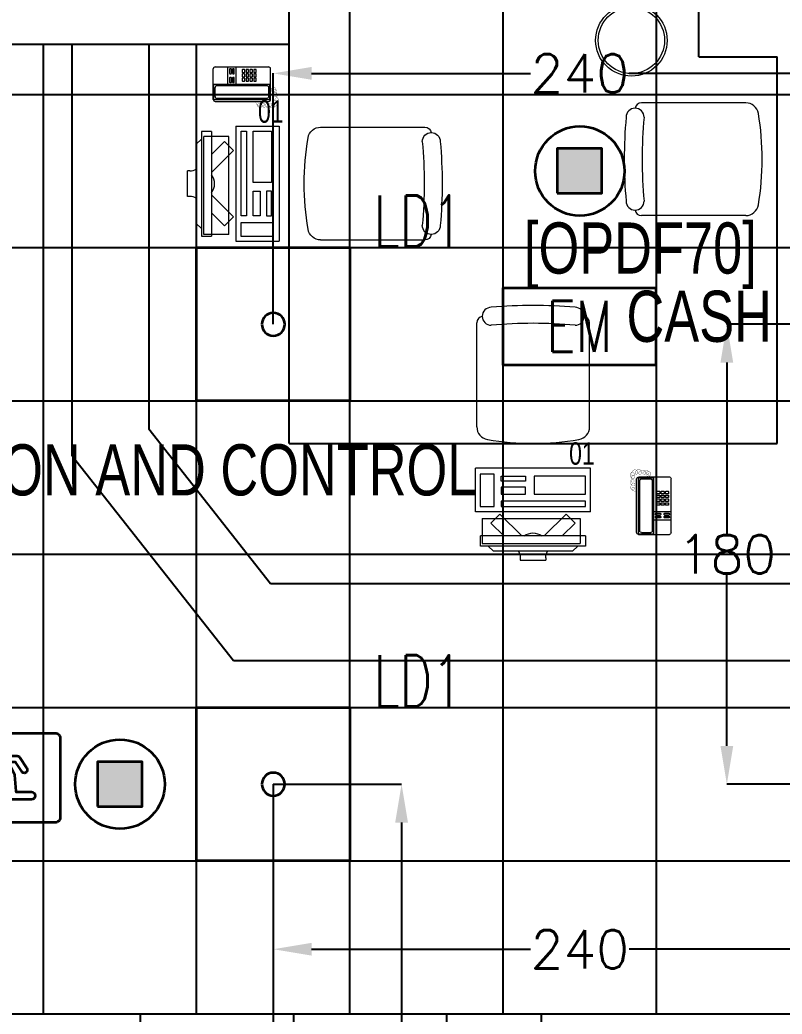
# Model space of a CAD drawing. Extents: x -12260 to 57327, y -29287 to 19916.
# Drawn here: x 3344 to 6328, y -2710 to 1182 of the extents above; entities that cross this region are included whole.
import ezdxf
from ezdxf.enums import TextEntityAlignment as Align

# ---------------------------------------------------------------- set-up
doc = ezdxf.new("R2010")
doc.units = 0
doc.header["$LTSCALE"] = 0.25
doc.linetypes.add('DASHDOT', pattern=[25.4, 12.7, -6.35, 0, -6.35])
for name, color, linetype, lineweight in [('01-First Floor$0$72_EGR_BASE_TEXT', 252, 'Continuous', 5), ('01-First Floor$0$72_EGR_EQP_TAG', 142, 'Continuous', 5), ('01-First Floor$0$LOADING', 253, 'Continuous', 5), ('01-First Floor$0$Walls', 251, 'Continuous', 5), ('E-DIM', 6, 'Continuous', 18), ('E-LITE-CIRC-NUMB', 6, 'Continuous', 25), ('E-LITE-CLNG', 150, 'Continuous', 35), ('E-LITE-CLNG @ 100', 150, 'Continuous', 35), ('E-LITE-CLNG-CNDT', 6, 'DASHDOT', 35), ('E-LITE-CTRL', 6, 'Continuous', 25), ('E-LITE-EXIT-CLNG @ 100', 3, 'Continuous', 35), ('E-LITE-EXIT-CTRL', 6, 'Continuous', 25), ('E-LITE-EXIT-IDEN', 6, 'Continuous', 25), ('E-LITE-IDEN', 6, 'Continuous', 25), ('T-INTC-CLNG @ 100', 33, 'Continuous', 35), ('T-INTC-DEVC-NUMB', 2, 'Continuous', 25)]:
    doc.layers.add(name, color=color, linetype=linetype, lineweight=lineweight)
doc.layers.add('01-First Floor$0$FALSE CEILING', color=251, linetype='Continuous')
doc.styles.add('01-First Floor$0$X3G_ENTITY_257CFD', font='swisscl.ttf', dxfattribs={"height": 200})
doc.styles.add('01-First Floor$0$X3G_ENTITY_9EC9', font='swisscl.ttf', dxfattribs={"height": 0.2})
doc.styles.add('01-First Floor$0$X3G_ENTITY_9F38', font='swisscl.ttf', dxfattribs={"height": 0.2})
doc.styles.add('DC_SIMPLEX', font='SIMPLEX.shx', dxfattribs={"width": 0.7})
doc.styles.get("Standard").update_dxf_attribs({"font": 'romans.shx'})
doc.dimstyles.get("Standard").update_dxf_attribs({"dimtxt": 150, "dimasz": 150, "dimexe": 0.18, "dimexo": 0.0625, "dimgap": 0.09, "dimtad": 0, "dimtih": 1, "dimtoh": 1, "dimdec": 0, "dimlfac": 0.1, "dimzin": 0, "dimdsep": 46, "dimtxsty": 'Standard', "dimcen": 0.09, "dimclrd": 6, "dimadec": 0, "dimazin": 0, "dimtfac": 1, "dimtdec": 0, "dimtofl": 0, "dimtmove": 0, "dimatfit": 3, "dimfxl": 1, "dimtolj": 1, "dimtzin": 0, "dimarcsym": 0})

# ---------------------------------------------------------------- blocks, each defined once
blk = doc.blocks.new('01-First Floor$0$GF21021-P')
for p, q in [((-0.2207, 0.4756), (-0.2207, 0.0675)), ((0.2205, 0.4756), (0.2205, 0.0675))]:
    blk.add_line(p, q)
for centre, radius, start, end in [((-0.1707, 0.4756), 0.05, 99.6329, 180), ((-0.0001, -0.5295), 1.0695, 80.3671, 99.6329), ((0.1705, 0.4756), 0.05, 0, 80.3671), ((-0.1957, 0.0675), 0.025, 180, 261.4721), ((-0.1643, 0.0425), 0.0351, 90, 270), ((0, 1.8467), 1.7767, 264.6946, 275.3053), ((0.1641, 0.0425), 0.0351, 270, 90), ((0.1955, 0.0675), 0.025, 278.5279, 0), ((0, 1.8314), 1.8314, 264.8532, 275.147)]:
    blk.add_arc(centre, radius, start, end)
blk = doc.blocks.new('01-First Floor$0$WM00001-P')
at = {"layer": '01-First Floor$0$LOADING'}
for radius in [0.14, 0.13]:
    blk.add_circle((0, 0), radius, dxfattribs=at)
blk = doc.blocks.new('01-First Floor$0$DM20079-P')
at = {"color": 0}
for p, q in [((-0.0686, 0.217), (-0.0686, 0.008)), ((-0.0616, 0.225), (0.0594, 0.225)), ((-0.0616, 0.225), (-0.0616, 0)), ((-0.0616, 0.222), (-0.0016, 0.222)), ((-0.0616, 0.212), (-0.0565, 0.212)), ((-0.0566, 0.2105), (-0.0566, 0.0145)), ((-0.0496, 0.2175), (-0.0136, 0.2175)), ((-0.0068, 0.212), (-0.0016, 0.212)), ((-0.0066, 0.2105), (-0.0066, 0.0145)), ((-0.0016, 0.225), (-0.0016, 0)), ((0.0664, 0.217), (0.0664, 0.008)), ((-0.0016, 0.1675), (0.0664, 0.1675)), ((-0.0016, 0.135), (0.0664, 0.135)), ((-0.0616, 0.013), (-0.0565, 0.013)), ((-0.0616, 0.003), (-0.0016, 0.003)), ((-0.0594, 0), (0.0594, 0)), ((-0.0496, 0.0075), (-0.0136, 0.0075)), ((-0.0068, 0.013), (-0.0016, 0.013))]:
    blk.add_line(p, q, dxfattribs=at)
for points in [[(0.0074, 0.1605, 0.414214), (0.0054, 0.1585), (0.0054, 0.1555, 0.414214), (0.0074, 0.1535), (0.0234, 0.1535, 0.414214), (0.0254, 0.1555), (0.0254, 0.1585, 0.414214), (0.0234, 0.1605)], [(0.0574, 0.1535, 0.414214), (0.0594, 0.1555), (0.0594, 0.1585, 0.414214), (0.0574, 0.1605), (0.0414, 0.1605, 0.414214), (0.0394, 0.1585), (0.0394, 0.1555, 0.414214), (0.0414, 0.1535)], [(0.0234, 0.142, 0.414214), (0.0254, 0.144), (0.0254, 0.147, 0.414214), (0.0234, 0.149), (0.0074, 0.149, 0.414214), (0.0054, 0.147), (0.0054, 0.144, 0.414214), (0.0074, 0.142)], [(0.0574, 0.142, 0.414214), (0.0594, 0.144), (0.0594, 0.147, 0.414214), (0.0574, 0.149), (0.0414, 0.149, 0.414214), (0.0394, 0.147), (0.0394, 0.144, 0.414214), (0.0414, 0.142)], [(0.0104, 0.103, 0.414214), (0.0124, 0.101), (0.0204, 0.101, 0.414214), (0.0224, 0.103), (0.0224, 0.109, 0.414214), (0.0204, 0.111), (0.0124, 0.111, 0.414214), (0.0104, 0.109)], [(0.0104, 0.088, 0.414214), (0.0124, 0.086), (0.0204, 0.086, 0.414214), (0.0224, 0.088), (0.0224, 0.094, 0.414214), (0.0204, 0.096), (0.0124, 0.096, 0.414214), (0.0104, 0.094)], [(0.0104, 0.073, 0.414214), (0.0124, 0.071), (0.0204, 0.071, 0.414214), (0.0224, 0.073), (0.0224, 0.079, 0.414214), (0.0204, 0.081), (0.0124, 0.081, 0.414214), (0.0104, 0.079)], [(0.0274, 0.103, 0.414214), (0.0294, 0.101), (0.0374, 0.101, 0.414214), (0.0394, 0.103), (0.0394, 0.109, 0.414214), (0.0374, 0.111), (0.0294, 0.111, 0.414214), (0.0274, 0.109)], [(0.0274, 0.088, 0.414214), (0.0294, 0.086), (0.0374, 0.086, 0.414214), (0.0394, 0.088), (0.0394, 0.094, 0.414214), (0.0374, 0.096), (0.0294, 0.096, 0.414214), (0.0274, 0.094)], [(0.0274, 0.073, 0.414214), (0.0294, 0.071), (0.0374, 0.071, 0.414214), (0.0394, 0.073), (0.0394, 0.079, 0.414214), (0.0374, 0.081), (0.0294, 0.081, 0.414214), (0.0274, 0.079)], [(0.0444, 0.103, 0.414214), (0.0464, 0.101), (0.0544, 0.101, 0.414214), (0.0564, 0.103), (0.0564, 0.109, 0.414214), (0.0544, 0.111), (0.0464, 0.111, 0.414214), (0.0444, 0.109)], [(0.0444, 0.088, 0.414214), (0.0464, 0.086), (0.0544, 0.086, 0.414214), (0.0564, 0.088), (0.0564, 0.094, 0.414214), (0.0544, 0.096), (0.0464, 0.096, 0.414214), (0.0444, 0.094)], [(0.0444, 0.073, 0.414214), (0.0464, 0.071), (0.0544, 0.071, 0.414214), (0.0564, 0.073), (0.0564, 0.079, 0.414214), (0.0544, 0.081), (0.0464, 0.081, 0.414214), (0.0444, 0.079)], [(0.0104, 0.058, 0.414214), (0.0124, 0.056), (0.0204, 0.056, 0.414214), (0.0224, 0.058), (0.0224, 0.064, 0.414214), (0.0204, 0.066), (0.0124, 0.066, 0.414214), (0.0104, 0.064)], [(0.0274, 0.058, 0.414214), (0.0294, 0.056), (0.0374, 0.056, 0.414214), (0.0394, 0.058), (0.0394, 0.064, 0.414214), (0.0374, 0.066), (0.0294, 0.066, 0.414214), (0.0274, 0.064)], [(0.0444, 0.058, 0.414214), (0.0464, 0.056), (0.0544, 0.056, 0.414214), (0.0564, 0.058), (0.0564, 0.064, 0.414214), (0.0544, 0.066), (0.0464, 0.066, 0.414214), (0.0444, 0.064)]]:
    blk.add_lwpolyline(points, format="xyb", close=True, dxfattribs=at)
at = {"color": 0, "const_width": 0.001}
blk.add_lwpolyline([(-0.0686, 0.059, 0.184574), (-0.0861, 0.0478, 1.44364), (-0.0769, 0.0452, 0.837915), (-0.0907, 0.0465, 0.30536), (-0.0835, 0.0248, 1.584726), (-0.0815, 0.034, 0.253153), (-0.094, 0.0228, 0.874198), (-0.0776, 0.0142, 0.915253), (-0.0897, 0.0168, 0.223821), (-0.0874, -0.0011, 1.703343), (-0.0796, 0.005, 0.588962), (-0.0934, -0.0114, 0.717795), (-0.0769, -0.0108, 0.983104), (-0.0875, -0.0075, 0.326362), (-0.0815, -0.0259, 0.758716), (-0.0657, -0.0134, 0.906186), (-0.0743, -0.016, 0.189488), (-0.067, -0.0272, 0.7948), (-0.0506, -0.0127, 1.223996), (-0.0585, -0.0193, 0.072149), (-0.0473, -0.0259, 0.645886), (-0.0341, -0.0134, 1.366917), (-0.042, -0.0193, 0.078415), (-0.0315, -0.0246, 0.723006), (-0.0229, -0.0127, 1.105484), (-0.0289, -0.018, 0.327892), (-0.017, -0.0193, 0.446638), (-0.0144, -0.0068, 0.327263), (-0.0269, -0.0029, 1.240441), (-0.0229, -0.0094, 0.611307), (-0.0278, 0.0075)], format="xyb", dxfattribs=at)
at = {"color": 0}
for centre, radius, start, end in [((-0.0605, 0.217), 0.00813, 97.9633, 179.6649), ((-0.0496, 0.2105), 0.007, 90, 180), ((-0.0136, 0.2105), 0.007, 0, 90), ((0.0582, 0.217), 0.00813, 0.3351, 82.0367), ((-0.0605, 0.008), 0.00813, 180.3351, 277.9633), ((-0.0496, 0.0145), 0.007, 180, 270), ((-0.0136, 0.0145), 0.007, 270, 0), ((0.0582, 0.008), 0.00813, 277.9633, 359.6649)]:
    blk.add_arc(centre, radius, start, end, dxfattribs=at)
blk = doc.blocks.new('01-First Floor$0$ITCWLS1-P')
at = {"layer": '01-First Floor$0$LOADING'}
for p, q in [((-0.2651, 0.43, 0), (-0.3051, 0.43, 0)), ((-0.3051, 0.43, 0), (-0.3051, 0.02, 0)), ((-0.2651, 0.43, 0), (-0.2651, 0.02, 0)), ((-0.17, 0.45), (-0.17, 0)), ((-0.17, 0.45), (0, 0.45)), ((-0.1496, 0.4305), (-0.1291, 0.4305)), ((-0.1291, 0.4305), (-0.1291, 0.4089)), ((0, 0.45), (0, 0)), ((-0.3251, 0.38, 0), (-0.3051, 0.4, 0)), ((-0.197, 0.4094), (-0.295, 0.4094)), ((-0.295, 0.0264), (-0.295, 0.4094)), ((-0.197, 0.0264), (-0.197, 0.4094)), ((-0.3251, 0.38, 0), (-0.3251, 0.07, 0)), ((-0.3503, 0.275), (-0.3596, 0.275)), ((-0.3596, 0.175), (-0.3596, 0.275)), ((-0.3503, 0.175), (-0.3596, 0.175)), ((-0.3251, 0.07, 0), (-0.3051, 0.05, 0)), ((-0.3051, 0.02, 0), (-0.2651, 0.02, 0)), ((-0.197, 0.0264), (-0.295, 0.0264)), ((-0.17, 0), (0, 0))]:
    blk.add_line(p, q, dxfattribs=at)
at = {"layer": '01-First Floor$0$LOADING', "extrusion": (2.48281e-10, 3.18408e-10, -1)}
for p, q in [((-0.2651, 0.3395), (-0.2144, 0.3902)), ((-0.1791, 0.3548), (-0.2144, 0.3902)), ((-0.2651, 0.2688), (-0.1791, 0.3548))]:
    blk.add_line(p, q, dxfattribs=at)
at = {"layer": '01-First Floor$0$LOADING', "extrusion": (2.48281e-10, -3.18408e-10, -1)}
for p, q in [((-0.2651, 0.1812), (-0.1791, 0.0952)), ((-0.2651, 0.1105), (-0.2144, 0.0598)), ((-0.1791, 0.0952), (-0.2144, 0.0598))]:
    blk.add_line(p, q, dxfattribs=at)
at = {"layer": '01-First Floor$0$LOADING'}
for points in [[(-0.1291, 0.4089), (-0.1291, 0.1), (-0.1496, 0.1), (-0.1496, 0.4305)], [(-0.1496, 0.1), (-0.1496, 0.1), (-0.1496, 0.1), (-0.1496, 0.1), (-0.1496, 0.1), (-0.1496, 0.1), (-0.1496, 0.1), (-0.1496, 0.1), (-0.1496, 0.1)], [(-0.1496, 0.1), (-0.1496, 0.1), (-0.1496, 0.1), (-0.1496, 0.1), (-0.1496, 0.1), (-0.1496, 0.1), (-0.1496, 0.1), (-0.1496, 0.1), (-0.1496, 0.1), (-0.1496, 0.1), (-0.1496, 0.1), (-0.1496, 0.1), (-0.1496, 0.1), (-0.1496, 0.1), (-0.1496, 0.1), (-0.1496, 0.1), (-0.1496, 0.1), (-0.1496, 0.1)], [(-0.1496, 0.1), (-0.1496, 0.1), (-0.1496, 0.1), (-0.1496, 0.1), (-0.1496, 0.1), (-0.1496, 0.1), (-0.1496, 0.1), (-0.1496, 0.1), (-0.1496, 0.1), (-0.1496, 0.1)], [(-0.1496, 0.1), (-0.1496, 0.1), (-0.1496, 0.1), (-0.1496, 0.1), (-0.1496, 0.1), (-0.1496, 0.1), (-0.1496, 0.1)], [(-0.1496, 0.1), (-0.1496, 0.1), (-0.1496, 0.1), (-0.1496, 0.1), (-0.1496, 0.1), (-0.1496, 0.1), (-0.1496, 0.1), (-0.1496, 0.1), (-0.1496, 0.1), (-0.1496, 0.1)], [(-0.1496, 0.1), (-0.1496, 0.1), (-0.1496, 0.1), (-0.1496, 0.1), (-0.1496, 0.1), (-0.1496, 0.1), (-0.1496, 0.1), (-0.1496, 0.1), (-0.1496, 0.1), (-0.1496, 0.1), (-0.1496, 0.1), (-0.1496, 0.1), (-0.1496, 0.1), (-0.1496, 0.1), (-0.1496, 0.1)], [(-0.1496, 0.1), (-0.1496, 0.1), (-0.1496, 0.1), (-0.1496, 0.1), (-0.1496, 0.1), (-0.1496, 0.1), (-0.1496, 0.1), (-0.1496, 0.1), (-0.1496, 0.1), (-0.1496, 0.1)], [(-0.1496, 0.1), (-0.1496, 0.1), (-0.1496, 0.1), (-0.1496, 0.1), (-0.1496, 0.1), (-0.1496, 0.1), (-0.1496, 0.1), (-0.1496, 0.1), (-0.1496, 0.1), (-0.1496, 0.1)], [(-0.1496, 0.1), (-0.1496, 0.1), (-0.1496, 0.1), (-0.1496, 0.1), (-0.1496, 0.1), (-0.1496, 0.1), (-0.1496, 0.1), (-0.1496, 0.1), (-0.1496, 0.1), (-0.1496, 0.1), (-0.1496, 0.1), (-0.1496, 0.1), (-0.1496, 0.1), (-0.1496, 0.1), (-0.1496, 0.1), (-0.1496, 0.1), (-0.1496, 0.1), (-0.1496, 0.1), (-0.1496, 0.1), (-0.1496, 0.1), (-0.1496, 0.1), (-0.1496, 0.1), (-0.1496, 0.1), (-0.1496, 0.1), (-0.1496, 0.1), (-0.1496, 0.1), (-0.1496, 0.1), (-0.1496, 0.1), (-0.1496, 0.1), (-0.1496, 0.1), (-0.1496, 0.1), (-0.1496, 0.1), (-0.1496, 0.1), (-0.1496, 0.1), (-0.1496, 0.1), (-0.1496, 0.1), (-0.1496, 0.1), (-0.1496, 0.1), (-0.1496, 0.1), (-0.1496, 0.1), (-0.1496, 0.1), (-0.1496, 0.1), (-0.1496, 0.1), (-0.1496, 0.1), (-0.1496, 0.1), (-0.1496, 0.1), (-0.1496, 0.1), (-0.1496, 0.1), (-0.1496, 0.1), (-0.1496, 0.1), (-0.1496, 0.1), (-0.1496, 0.1), (-0.1496, 0.1), (-0.1496, 0.1)], [(-0.1496, 0.1), (-0.1496, 0.1), (-0.1496, 0.1), (-0.1496, 0.1), (-0.1496, 0.1), (-0.1496, 0.1), (-0.1496, 0.1), (-0.1496, 0.1), (-0.1496, 0.1), (-0.1496, 0.1), (-0.1496, 0.1), (-0.1496, 0.1), (-0.1496, 0.1), (-0.1496, 0.1), (-0.1496, 0.1), (-0.1496, 0.1), (-0.1496, 0.1), (-0.1496, 0.1), (-0.1496, 0.1), (-0.1496, 0.1), (-0.1496, 0.1), (-0.1496, 0.1), (-0.1496, 0.1), (-0.1496, 0.1), (-0.1496, 0.1), (-0.1496, 0.1), (-0.1496, 0.1), (-0.1496, 0.1), (-0.1496, 0.1), (-0.1496, 0.1), (-0.1496, 0.1), (-0.1496, 0.1), (-0.1496, 0.1), (-0.1496, 0.1), (-0.1496, 0.1), (-0.1496, 0.1), (-0.1496, 0.1), (-0.1496, 0.1), (-0.1496, 0.1), (-0.1496, 0.1), (-0.1496, 0.1), (-0.1496, 0.1), (-0.1496, 0.1), (-0.1496, 0.1), (-0.1496, 0.1), (-0.1496, 0.1), (-0.1496, 0.1), (-0.1496, 0.1), (-0.1496, 0.1), (-0.1496, 0.1), (-0.1496, 0.1), (-0.1496, 0.1), (-0.1496, 0.1), (-0.1496, 0.1), (-0.1496, 0.1), (-0.1496, 0.1), (-0.1496, 0.1), (-0.1496, 0.1), (-0.1496, 0.1), (-0.1496, 0.1), (-0.1496, 0.1), (-0.1496, 0.1), (-0.1496, 0.1), (-0.1496, 0.1), (-0.1496, 0.1), (-0.1496, 0.1), (-0.1496, 0.1), (-0.1496, 0.1), (-0.1496, 0.1), (-0.1496, 0.1), (-0.1496, 0.1), (-0.1496, 0.1), (-0.1496, 0.1), (-0.1496, 0.1), (-0.1496, 0.1), (-0.1496, 0.1), (-0.1496, 0.1), (-0.1496, 0.1), (-0.1496, 0.1), (-0.1496, 0.1), (-0.1496, 0.1), (-0.1496, 0.1), (-0.1496, 0.1), (-0.1496, 0.1), (-0.1496, 0.1), (-0.1496, 0.1), (-0.1496, 0.1), (-0.1496, 0.1), (-0.1496, 0.1)], [(-0.1496, 0.1), (-0.1496, 0.1), (-0.1496, 0.1), (-0.1496, 0.1), (-0.1496, 0.1), (-0.1496, 0.1), (-0.1496, 0.1), (-0.1496, 0.1), (-0.1496, 0.1), (-0.1496, 0.1), (-0.1496, 0.1), (-0.1496, 0.1)], [(-0.1496, 0.1), (-0.1496, 0.1), (-0.1496, 0.1), (-0.1496, 0.1), (-0.1496, 0.1), (-0.1496, 0.1), (-0.1496, 0.1)], [(-0.1496, 0.1), (-0.1496, 0.1), (-0.1496, 0.1), (-0.1496, 0.1), (-0.1496, 0.1), (-0.1496, 0.1), (-0.1496, 0.1), (-0.1496, 0.1), (-0.1496, 0.1), (-0.1496, 0.1), (-0.1496, 0.1), (-0.1496, 0.1), (-0.1496, 0.1), (-0.1496, 0.1), (-0.1496, 0.1), (-0.1496, 0.1), (-0.1496, 0.1)], [(-0.1496, 0.1), (-0.1496, 0.1), (-0.1496, 0.1), (-0.1496, 0.1), (-0.1496, 0.1), (-0.1496, 0.1), (-0.1496, 0.1), (-0.1496, 0.1), (-0.1496, 0.1), (-0.1496, 0.1), (-0.1496, 0.1), (-0.1496, 0.1), (-0.1496, 0.1), (-0.1496, 0.1), (-0.1496, 0.1), (-0.1496, 0.1), (-0.1496, 0.1), (-0.1496, 0.1), (-0.1496, 0.1), (-0.1496, 0.1), (-0.1496, 0.1), (-0.1496, 0.1), (-0.1496, 0.1), (-0.1496, 0.1), (-0.1496, 0.1), (-0.1496, 0.1), (-0.1496, 0.1), (-0.1496, 0.1), (-0.1496, 0.1), (-0.1496, 0.1), (-0.1496, 0.1), (-0.1496, 0.1), (-0.1496, 0.1), (-0.1496, 0.1), (-0.1496, 0.1), (-0.1496, 0.1), (-0.1496, 0.1), (-0.1496, 0.1), (-0.1496, 0.1), (-0.1496, 0.1), (-0.1496, 0.1), (-0.1496, 0.1), (-0.1496, 0.1), (-0.1496, 0.1), (-0.1496, 0.1), (-0.1496, 0.1), (-0.1496, 0.1), (-0.1496, 0.1), (-0.1496, 0.1), (-0.1496, 0.1), (-0.1496, 0.1), (-0.1496, 0.1), (-0.1496, 0.1), (-0.1496, 0.1), (-0.1496, 0.1), (-0.1496, 0.1), (-0.1496, 0.1), (-0.1496, 0.1), (-0.1496, 0.1), (-0.1496, 0.1), (-0.1496, 0.1), (-0.1496, 0.1), (-0.1496, 0.1), (-0.1496, 0.1), (-0.1496, 0.1), (-0.1496, 0.1), (-0.1496, 0.1), (-0.1496, 0.1), (-0.1496, 0.1), (-0.1496, 0.1), (-0.1496, 0.1), (-0.1496, 0.1), (-0.1496, 0.1), (-0.1496, 0.1), (-0.1496, 0.1), (-0.1496, 0.1), (-0.1496, 0.1), (-0.1496, 0.1), (-0.1496, 0.1), (-0.1496, 0.1), (-0.1496, 0.1), (-0.1496, 0.1), (-0.1496, 0.1), (-0.1496, 0.1), (-0.1496, 0.1), (-0.1496, 0.1), (-0.1496, 0.1), (-0.1496, 0.1), (-0.1496, 0.1), (-0.1496, 0.1), (-0.1496, 0.1), (-0.1496, 0.1), (-0.1496, 0.1), (-0.1496, 0.1), (-0.1496, 0.1), (-0.1496, 0.1), (-0.1496, 0.1), (-0.1496, 0.1), (-0.1496, 0.1), (-0.1496, 0.1), (-0.1496, 0.1), (-0.1496, 0.1), (-0.1496, 0.1), (-0.1496, 0.1), (-0.1496, 0.1), (-0.1496, 0.1), (-0.1496, 0.1), (-0.1496, 0.1), (-0.1496, 0.1), (-0.1496, 0.1), (-0.1496, 0.1)], [(-0.1496, 0.1), (-0.1496, 0.1), (-0.1496, 0.1), (-0.1496, 0.1), (-0.1496, 0.1), (-0.1496, 0.1), (-0.1496, 0.1), (-0.1496, 0.1)]]:
    blk.add_lwpolyline(points, dxfattribs=at)
for points in [[(-0.1019, 0.4305), (-0.0304, 0.4305), (-0.0304, 0.2294), (-0.1019, 0.2294)], [(-0.1019, 0.1954), (-0.0747, 0.1954), (-0.0747, 0.1), (-0.1019, 0.1)], [(-0.0304, 0.1954), (-0.0508, 0.1954), (-0.0508, 0.1), (-0.0304, 0.1)], [(-0.1496, 0.1), (-0.1496, 0.1), (-0.1496, 0.1), (-0.1496, 0.1), (-0.1496, 0.1), (-0.1496, 0.1), (-0.1496, 0.1), (-0.1496, 0.1), (-0.1496, 0.1), (-0.1496, 0.1), (-0.1496, 0.1), (-0.1496, 0.1), (-0.1496, 0.1), (-0.1496, 0.1), (-0.1496, 0.1), (-0.1496, 0.1), (-0.1496, 0.1), (-0.1496, 0.1), (-0.1496, 0.1), (-0.1496, 0.1), (-0.1496, 0.1), (-0.1496, 0.1), (-0.1496, 0.1), (-0.1496, 0.1), (-0.1496, 0.1), (-0.1496, 0.1), (-0.1496, 0.1), (-0.1496, 0.1), (-0.1496, 0.1), (-0.1496, 0.1), (-0.1496, 0.1), (-0.1496, 0.1), (-0.1496, 0.1), (-0.1496, 0.1), (-0.1496, 0.1), (-0.1496, 0.1), (-0.1496, 0.1), (-0.1496, 0.1), (-0.1496, 0.1), (-0.1496, 0.1), (-0.1496, 0.1), (-0.1496, 0.1), (-0.1496, 0.1), (-0.1496, 0.1), (-0.1496, 0.1), (-0.1496, 0.1), (-0.1496, 0.1), (-0.1496, 0.1), (-0.1496, 0.1), (-0.1496, 0.1), (-0.1496, 0.1), (-0.1496, 0.1), (-0.1496, 0.1), (-0.1496, 0.1), (-0.1496, 0.1), (-0.1496, 0.1), (-0.1496, 0.1), (-0.1496, 0.1), (-0.1496, 0.1), (-0.1496, 0.1), (-0.1496, 0.1), (-0.1496, 0.1), (-0.1496, 0.1), (-0.1496, 0.1), (-0.1496, 0.1), (-0.1496, 0.1), (-0.1496, 0.1), (-0.1496, 0.1), (-0.1496, 0.1), (-0.1496, 0.1), (-0.1496, 0.1), (-0.1496, 0.1), (-0.1496, 0.1), (-0.1496, 0.1), (-0.1496, 0.1), (-0.1496, 0.1), (-0.1496, 0.1), (-0.1496, 0.1), (-0.1496, 0.1), (-0.1496, 0.1), (-0.1496, 0.1), (-0.1496, 0.1), (-0.1496, 0.1), (-0.1496, 0.1), (-0.1496, 0.1), (-0.1496, 0.1), (-0.1496, 0.1), (-0.1496, 0.1), (-0.1496, 0.1), (-0.1496, 0.1), (-0.1496, 0.1), (-0.1496, 0.1), (-0.1496, 0.1), (-0.1496, 0.1), (-0.1496, 0.1), (-0.1496, 0.1), (-0.1496, 0.1), (-0.1496, 0.1), (-0.1496, 0.1), (-0.1496, 0.1), (-0.1496, 0.1), (-0.1496, 0.1), (-0.1496, 0.1), (-0.1496, 0.1), (-0.1496, 0.1), (-0.1496, 0.1), (-0.1496, 0.1), (-0.1496, 0.1), (-0.1496, 0.1), (-0.1496, 0.1), (-0.1496, 0.1), (-0.1496, 0.1), (-0.1496, 0.1), (-0.1496, 0.1), (-0.1496, 0.1), (-0.1496, 0.1), (-0.1496, 0.1), (-0.1496, 0.1), (-0.1496, 0.1), (-0.1496, 0.1), (-0.1496, 0.1), (-0.1496, 0.1), (-0.1496, 0.1), (-0.1496, 0.1), (-0.1496, 0.1), (-0.1496, 0.1), (-0.1496, 0.1), (-0.1496, 0.1), (-0.1496, 0.1), (-0.1496, 0.1), (-0.1496, 0.1), (-0.1496, 0.1), (-0.1496, 0.1), (-0.1496, 0.1), (-0.1496, 0.1), (-0.1496, 0.1), (-0.1496, 0.1), (-0.1496, 0.1), (-0.1496, 0.1), (-0.1496, 0.1), (-0.1496, 0.1), (-0.1496, 0.1), (-0.1496, 0.1), (-0.1496, 0.1), (-0.1496, 0.1), (-0.1496, 0.1), (-0.1496, 0.1), (-0.1496, 0.1), (-0.1496, 0.1), (-0.1496, 0.1), (-0.1496, 0.1), (-0.1496, 0.1), (-0.1496, 0.1), (-0.1496, 0.1), (-0.1496, 0.1), (-0.1496, 0.1), (-0.1496, 0.1), (-0.1496, 0.1), (-0.1496, 0.1), (-0.1496, 0.1), (-0.1496, 0.1), (-0.1496, 0.1), (-0.1496, 0.1), (-0.1496, 0.1), (-0.1496, 0.1), (-0.1496, 0.1), (-0.1496, 0.1), (-0.1496, 0.1), (-0.1496, 0.1), (-0.1496, 0.1), (-0.1496, 0.1), (-0.1496, 0.1), (-0.1496, 0.1), (-0.1496, 0.1), (-0.1496, 0.1), (-0.1496, 0.1), (-0.1496, 0.1), (-0.1496, 0.1), (-0.1496, 0.1), (-0.1496, 0.1), (-0.1496, 0.1), (-0.1496, 0.1), (-0.1496, 0.1), (-0.1496, 0.1), (-0.1496, 0.1), (-0.1496, 0.1), (-0.1496, 0.1), (-0.1496, 0.1), (-0.1496, 0.1), (-0.1496, 0.1), (-0.1496, 0.1), (-0.1496, 0.1), (-0.1496, 0.1), (-0.1496, 0.1), (-0.1496, 0.1), (-0.1496, 0.1), (-0.1496, 0.1), (-0.1496, 0.1), (-0.1496, 0.1), (-0.1496, 0.1), (-0.1496, 0.1), (-0.1496, 0.1), (-0.1496, 0.1), (-0.1496, 0.1), (-0.1496, 0.1), (-0.1496, 0.1), (-0.1496, 0.1), (-0.1496, 0.1), (-0.1496, 0.1), (-0.1496, 0.1), (-0.1496, 0.1), (-0.1496, 0.1), (-0.1496, 0.1), (-0.1496, 0.1), (-0.1496, 0.1), (-0.1496, 0.1), (-0.1496, 0.1), (-0.1496, 0.1), (-0.1496, 0.1), (-0.1496, 0.1), (-0.1496, 0.1), (-0.1496, 0.1), (-0.1496, 0.1), (-0.1496, 0.1), (-0.1496, 0.1), (-0.1496, 0.1), (-0.1496, 0.1), (-0.1496, 0.1), (-0.1496, 0.1), (-0.1496, 0.1), (-0.1496, 0.1), (-0.1496, 0.1), (-0.1496, 0.1), (-0.1496, 0.1), (-0.1496, 0.1), (-0.1496, 0.1), (-0.1496, 0.1), (-0.1496, 0.1), (-0.1496, 0.1), (-0.1496, 0.1), (-0.1496, 0.1), (-0.1496, 0.1), (-0.1496, 0.1), (-0.1496, 0.1), (-0.1496, 0.1), (-0.1496, 0.1), (-0.1496, 0.1), (-0.1496, 0.1), (-0.1496, 0.1), (-0.1496, 0.1), (-0.1496, 0.1), (-0.1496, 0.1), (-0.1496, 0.1), (-0.1496, 0.1), (-0.1496, 0.1), (-0.1496, 0.1), (-0.1496, 0.1), (-0.1496, 0.1), (-0.1496, 0.1), (-0.1496, 0.1), (-0.1496, 0.1), (-0.1496, 0.1), (-0.1496, 0.1), (-0.1496, 0.1), (-0.1496, 0.1), (-0.1496, 0.1), (-0.1496, 0.1), (-0.1496, 0.1), (-0.1496, 0.1), (-0.1496, 0.1), (-0.1496, 0.1), (-0.1496, 0.1), (-0.1496, 0.1), (-0.1496, 0.1), (-0.1496, 0.1), (-0.1496, 0.1), (-0.1496, 0.1)], [(-0.1496, 0.1), (-0.1496, 0.1), (-0.1496, 0.1), (-0.1496, 0.1), (-0.1496, 0.1), (-0.1496, 0.1), (-0.1496, 0.1), (-0.1496, 0.1), (-0.1496, 0.1), (-0.1496, 0.1), (-0.1496, 0.1), (-0.1496, 0.1), (-0.1496, 0.1), (-0.1496, 0.1), (-0.1496, 0.1), (-0.1496, 0.1), (-0.1496, 0.1), (-0.1496, 0.1), (-0.1496, 0.1), (-0.1496, 0.1), (-0.1496, 0.1), (-0.1496, 0.1), (-0.1496, 0.1), (-0.1496, 0.1), (-0.1496, 0.1), (-0.1496, 0.1), (-0.1496, 0.1), (-0.1496, 0.1), (-0.1496, 0.1), (-0.1496, 0.1), (-0.1496, 0.1), (-0.1496, 0.1), (-0.1496, 0.1), (-0.1496, 0.1), (-0.1496, 0.1), (-0.1496, 0.1), (-0.1496, 0.1), (-0.1496, 0.1), (-0.1496, 0.1), (-0.1496, 0.1), (-0.1496, 0.1), (-0.1496, 0.1), (-0.1496, 0.1), (-0.1496, 0.1), (-0.1496, 0.1), (-0.1496, 0.1), (-0.1496, 0.1), (-0.1496, 0.1), (-0.1496, 0.1), (-0.1496, 0.1), (-0.1496, 0.1), (-0.1496, 0.1), (-0.1496, 0.1), (-0.1496, 0.1), (-0.1496, 0.1), (-0.1496, 0.1), (-0.1496, 0.1), (-0.1496, 0.1), (-0.1496, 0.1), (-0.1496, 0.1), (-0.1496, 0.1), (-0.1496, 0.1), (-0.1496, 0.1), (-0.1496, 0.1), (-0.1496, 0.1), (-0.1496, 0.1), (-0.1496, 0.1), (-0.1496, 0.1), (-0.1496, 0.1), (-0.1496, 0.1), (-0.1496, 0.1), (-0.1496, 0.1), (-0.1496, 0.1), (-0.1496, 0.1), (-0.1496, 0.1), (-0.1496, 0.1), (-0.1496, 0.1), (-0.1496, 0.1), (-0.1496, 0.1), (-0.1496, 0.1), (-0.1496, 0.1), (-0.1496, 0.1), (-0.1496, 0.1), (-0.1496, 0.1), (-0.1496, 0.1), (-0.1496, 0.1), (-0.1496, 0.1), (-0.1496, 0.1), (-0.1496, 0.1), (-0.1496, 0.1), (-0.1496, 0.1), (-0.1496, 0.1), (-0.1496, 0.1), (-0.1496, 0.1), (-0.1496, 0.1), (-0.1496, 0.1), (-0.1496, 0.1), (-0.1496, 0.1), (-0.1496, 0.1), (-0.1496, 0.1), (-0.1496, 0.1), (-0.1496, 0.1), (-0.1496, 0.1), (-0.1496, 0.1), (-0.1496, 0.1), (-0.1496, 0.1), (-0.1496, 0.1), (-0.1496, 0.1), (-0.1496, 0.1), (-0.1496, 0.1), (-0.1496, 0.1), (-0.1496, 0.1), (-0.1496, 0.1), (-0.1496, 0.1), (-0.1496, 0.1), (-0.1496, 0.1), (-0.1496, 0.1), (-0.1496, 0.1), (-0.1496, 0.1), (-0.1496, 0.1), (-0.1496, 0.1), (-0.1496, 0.1), (-0.1496, 0.1), (-0.1496, 0.1), (-0.1496, 0.1), (-0.1496, 0.1), (-0.1496, 0.1), (-0.1496, 0.1), (-0.1496, 0.1), (-0.1496, 0.1), (-0.1496, 0.1), (-0.1496, 0.1), (-0.1496, 0.1), (-0.1496, 0.1), (-0.1496, 0.1), (-0.1496, 0.1), (-0.1496, 0.1), (-0.1496, 0.1), (-0.1496, 0.1), (-0.1496, 0.1), (-0.1496, 0.1), (-0.1496, 0.1), (-0.1496, 0.1), (-0.1496, 0.1), (-0.1496, 0.1), (-0.1496, 0.1), (-0.1496, 0.1), (-0.1496, 0.1), (-0.1496, 0.1), (-0.1496, 0.1), (-0.1496, 0.1), (-0.1496, 0.1), (-0.1496, 0.1), (-0.1496, 0.1), (-0.1496, 0.1), (-0.1496, 0.1), (-0.1496, 0.1), (-0.1496, 0.1), (-0.1496, 0.1), (-0.1496, 0.1), (-0.1496, 0.1), (-0.1496, 0.1), (-0.1496, 0.1), (-0.1496, 0.1), (-0.1496, 0.1), (-0.1496, 0.1), (-0.1496, 0.1), (-0.1496, 0.1), (-0.1496, 0.1), (-0.1496, 0.1), (-0.1496, 0.1), (-0.1496, 0.1), (-0.1496, 0.1), (-0.1496, 0.1), (-0.1496, 0.1), (-0.1496, 0.1), (-0.1496, 0.1), (-0.1496, 0.1), (-0.1496, 0.1), (-0.1496, 0.1), (-0.1496, 0.1), (-0.1496, 0.1), (-0.1496, 0.1), (-0.1496, 0.1), (-0.1496, 0.1), (-0.1496, 0.1), (-0.1496, 0.1), (-0.1496, 0.1), (-0.1496, 0.1), (-0.1496, 0.1), (-0.1496, 0.1), (-0.1496, 0.1), (-0.1496, 0.1), (-0.1496, 0.1), (-0.1496, 0.1), (-0.1496, 0.1), (-0.1496, 0.1), (-0.1496, 0.1), (-0.1496, 0.1), (-0.1496, 0.1), (-0.1496, 0.1), (-0.1496, 0.1), (-0.1496, 0.1), (-0.1496, 0.1), (-0.1496, 0.1), (-0.1496, 0.1), (-0.1496, 0.1), (-0.1496, 0.1), (-0.1496, 0.1), (-0.1496, 0.1), (-0.1496, 0.1), (-0.1496, 0.1), (-0.1496, 0.1), (-0.1496, 0.1)], [(-0.1496, 0.1), (-0.1496, 0.1), (-0.1496, 0.1), (-0.1496, 0.1), (-0.1496, 0.1), (-0.1496, 0.1), (-0.1496, 0.1), (-0.1496, 0.1), (-0.1496, 0.1), (-0.1496, 0.1), (-0.1496, 0.1), (-0.1496, 0.1), (-0.1496, 0.1), (-0.1496, 0.1), (-0.1496, 0.1), (-0.1496, 0.1), (-0.1496, 0.1), (-0.1496, 0.1), (-0.1496, 0.1), (-0.1496, 0.1), (-0.1496, 0.1), (-0.1496, 0.1), (-0.1496, 0.1), (-0.1496, 0.1), (-0.1496, 0.1), (-0.1496, 0.1), (-0.1496, 0.1), (-0.1496, 0.1), (-0.1496, 0.1), (-0.1496, 0.1), (-0.1496, 0.1), (-0.1496, 0.1), (-0.1496, 0.1), (-0.1496, 0.1), (-0.1496, 0.1), (-0.1496, 0.1), (-0.1496, 0.1), (-0.1496, 0.1), (-0.1496, 0.1), (-0.1496, 0.1), (-0.1496, 0.1), (-0.1496, 0.1), (-0.1496, 0.1), (-0.1496, 0.1), (-0.1496, 0.1), (-0.1496, 0.1), (-0.1496, 0.1), (-0.1496, 0.1), (-0.1496, 0.1), (-0.1496, 0.1), (-0.1496, 0.1), (-0.1496, 0.1), (-0.1496, 0.1), (-0.1496, 0.1), (-0.1496, 0.1), (-0.1496, 0.1), (-0.1496, 0.1), (-0.1496, 0.1), (-0.1496, 0.1), (-0.1496, 0.1), (-0.1496, 0.1), (-0.1496, 0.1), (-0.1496, 0.1), (-0.1496, 0.1), (-0.1496, 0.1), (-0.1496, 0.1), (-0.1496, 0.1), (-0.1496, 0.1), (-0.1496, 0.1), (-0.1496, 0.1), (-0.1496, 0.1), (-0.1496, 0.1), (-0.1496, 0.1), (-0.1496, 0.1), (-0.1496, 0.1), (-0.1496, 0.1), (-0.1496, 0.1), (-0.1496, 0.1), (-0.1496, 0.1), (-0.1496, 0.1), (-0.1496, 0.1), (-0.1496, 0.1), (-0.1496, 0.1), (-0.1496, 0.1), (-0.1496, 0.1), (-0.1496, 0.1), (-0.1496, 0.1), (-0.1496, 0.1), (-0.1496, 0.1), (-0.1496, 0.1), (-0.1496, 0.1), (-0.1496, 0.1), (-0.1496, 0.1), (-0.1496, 0.1), (-0.1496, 0.1), (-0.1496, 0.1), (-0.1496, 0.1), (-0.1496, 0.1), (-0.1496, 0.1), (-0.1496, 0.1), (-0.1496, 0.1), (-0.1496, 0.1), (-0.1496, 0.1), (-0.1496, 0.1), (-0.1496, 0.1), (-0.1496, 0.1), (-0.1496, 0.1), (-0.1496, 0.1), (-0.1496, 0.1), (-0.1496, 0.1), (-0.1496, 0.1), (-0.1496, 0.1), (-0.1496, 0.1), (-0.1496, 0.1), (-0.1496, 0.1), (-0.1496, 0.1), (-0.1496, 0.1), (-0.1496, 0.1), (-0.1496, 0.1), (-0.1496, 0.1), (-0.1496, 0.1), (-0.1496, 0.1), (-0.1496, 0.1), (-0.1496, 0.1), (-0.1496, 0.1), (-0.1496, 0.1), (-0.1496, 0.1), (-0.1496, 0.1), (-0.1496, 0.1), (-0.1496, 0.1), (-0.1496, 0.1), (-0.1496, 0.1), (-0.1496, 0.1), (-0.1496, 0.1), (-0.1496, 0.1), (-0.1496, 0.1), (-0.1496, 0.1), (-0.1496, 0.1), (-0.1496, 0.1), (-0.1496, 0.1), (-0.1496, 0.1), (-0.1496, 0.1), (-0.1496, 0.1), (-0.1496, 0.1), (-0.1496, 0.1), (-0.1496, 0.1), (-0.1496, 0.1), (-0.1496, 0.1), (-0.1496, 0.1), (-0.1496, 0.1), (-0.1496, 0.1), (-0.1496, 0.1), (-0.1496, 0.1), (-0.1496, 0.1), (-0.1496, 0.1), (-0.1496, 0.1), (-0.1496, 0.1), (-0.1496, 0.1), (-0.1496, 0.1), (-0.1496, 0.1), (-0.1496, 0.1), (-0.1496, 0.1), (-0.1496, 0.1), (-0.1496, 0.1), (-0.1496, 0.1), (-0.1496, 0.1), (-0.1496, 0.1), (-0.1496, 0.1), (-0.1496, 0.1), (-0.1496, 0.1), (-0.1496, 0.1), (-0.1496, 0.1), (-0.1496, 0.1), (-0.1496, 0.1), (-0.1496, 0.1), (-0.1496, 0.1), (-0.1496, 0.1), (-0.1496, 0.1), (-0.1496, 0.1), (-0.1496, 0.1), (-0.1496, 0.1), (-0.1496, 0.1), (-0.1496, 0.1), (-0.1496, 0.1), (-0.1496, 0.1), (-0.1496, 0.1), (-0.1496, 0.1), (-0.1496, 0.1), (-0.1496, 0.1), (-0.1496, 0.1), (-0.1496, 0.1), (-0.1496, 0.1), (-0.1496, 0.1), (-0.1496, 0.1), (-0.1496, 0.1), (-0.1496, 0.1), (-0.1496, 0.1), (-0.1496, 0.1), (-0.1496, 0.1), (-0.1496, 0.1), (-0.1496, 0.1), (-0.1496, 0.1), (-0.1496, 0.1), (-0.1496, 0.1), (-0.1496, 0.1), (-0.1496, 0.1), (-0.1496, 0.1), (-0.1496, 0.1), (-0.1496, 0.1), (-0.1496, 0.1), (-0.1496, 0.1), (-0.1496, 0.1), (-0.1496, 0.1), (-0.1496, 0.1), (-0.1496, 0.1), (-0.1496, 0.1), (-0.1496, 0.1), (-0.1496, 0.1), (-0.1496, 0.1)], [(-0.1496, 0.0727), (-0.0236, 0.0727), (-0.0236, 0.0182), (-0.1496, 0.0182)]]:
    blk.add_lwpolyline(points, close=True, dxfattribs=at)
for centre, radius, start, end in [((-0.3503, 0.325), 0.05, 270, 300.3093), ((-0.3089, 0.225), 0.0556, 321.9431, 38.0569), ((-0.3503, 0.125), 0.05, 59.6907, 90)]:
    blk.add_arc(centre, radius, start, end, dxfattribs=at)
blk = doc.blocks.new('01-First Floor')
at = {"layer": '01-First Floor$0$FALSE CEILING', "linetype": 'Continuous'}
for p, q in [((4636, -2710), (4636, 2686.9)), ((5236, -2710), (5236, 2686.9)), ((5836, -2710), (5836, 2686.9)), ((3436, -2710), (3436, 1086.9)), ((4036, -2710), (4036, 1086.9)), ((1636, 890), (8296.4, 890)), ((1636, 290), (8296.4, 290)), ((1636, -310), (8296.4, -310)), ((1636, -910), (8296.4, -910)), ((1636, -1510), (8296.4, -1510)), ((1636, -2110), (8296.4, -2110)), ((3815.9, -12827.2), (3815.9, -2710)), ((4415.9, -12827.2), (4415.9, -2710)), ((5015.9, -12827.2), (5015.9, -2710))]:
    blk.add_line(p, q, dxfattribs=at)
at = {"layer": '01-First Floor$0$FALSE CEILING'}
for p, q in [((6001.7, 1037.1, -0.1), (6002.9, 1637.1, -0.1)), ((3548.4, -524.2, -0.1), (3548.4, 1089.7, -0.1)), ((3848.4, 1089.7, -0.1), (3848.4, -420.2, -0.1)), ((4398.4, -476.1, -0.1), (4398.4, 1089.7, -0.1)), ((6001.7, 1037.1, -0.1), (6308.4, 1037.1, -0.1)), ((6308.4, -476.1, -0.1), (6308.4, 1037.1, -0.1)), ((4325.8, -1026.1, -0.1), (3848.4, -420.2, -0.1)), ((4398.4, -476.1, -0.1), (6308.4, -476.1, -0.1)), ((3548.4, -524.2, -0.1), (4180.2, -1326.1, -0.1)), ((6381.1, -1026.1, -0.1), (4325.8, -1026.1, -0.1)), ((4180.2, -1326.1, -0.1), (6526.6, -1326.1, -0.1))]:
    blk.add_line(p, q, dxfattribs=at)
blk.add_lwpolyline([(1636, 1086.9), (4398.4, 1086.9), (4398.4, 2686.9), (8296.4, 2686.9), (8296.4, 260), (8296.4, -2710), (1636, -2710), (1636, 1086.9)], dxfattribs=at)
blk.add_lwpolyline([(5386, -2710), (-1584, -2710), (-1584.1, -12827.2), (5385.9, -12827.2)], close=True, dxfattribs=at)
at = {"layer": '01-First Floor$0$LOADING'}
for p, q in [((6001.7, 1037.1, -0.1), (6002.9, 1637.1, -0.1)), ((3548.4, -524.2, -0.1), (3548.4, 1089.7, -0.1)), ((3848.4, 1089.7, -0.1), (3848.4, -420.2, -0.1)), ((4398.4, -476.1, -0.1), (4398.4, 1089.7, -0.1)), ((6001.7, 1037.1, -0.1), (6308.4, 1037.1, -0.1)), ((6308.4, -476.1, -0.1), (6308.4, 1037.1, -0.1)), ((4325.8, -1026.1, -0.1), (3848.4, -420.2, -0.1)), ((4398.4, -476.1, -0.1), (6308.4, -476.1, -0.1)), ((3548.4, -524.2, -0.1), (4180.2, -1326.1, -0.1)), ((6381.1, -1026.1, -0.1), (4325.8, -1026.1, -0.1)), ((4180.2, -1326.1, -0.1), (6526.6, -1326.1, -0.1))]:
    blk.add_line(p, q, dxfattribs=at)
at = {"layer": '01-First Floor$0$Walls'}
for p, q in [((4398.4, 2686.9), (4398.4, 1086.9)), ((4398.4, 1086.9), (1636, 1086.9)), ((5386, -6060), (5386, -2710)), ((5386, -2710), (14376, -2710))]:
    blk.add_line(p, q, dxfattribs=at)
at = {"layer": '01-First Floor$0$LOADING'}
for name, p, xscale, yscale, zscale, rotation in [('01-First Floor$0$WM00001-P', (5737.8, 1101.4, -0.1), 999.9999999999999, 999.9999999999999, 999.9999999999999, 191.9999999999856), ('01-First Floor$0$DM20079-P', (4325.6, 931.1, -0.1), 1000, 1000, 1000, 90.00000652839219), ('01-First Floor$0$GF21021-P', (5709.8, 636.1, -0.1), 1000, 1000, 1000, 270), ('01-First Floor$0$ITCWLS1-P', (4359.7, 315.2, -0.1), 1000, 1000, 1000, 7.53879373936049e-09), ('01-First Floor$0$GF21021-P', (4997, 540.9, -0.1), -1000, 1000, 1000, 90), ('01-First Floor$0$GF21021-P', (5353.3, 63.9, -0.1), 1000, 1000, 1000, 180), ('01-First Floor$0$ITCWLS1-P', (5127.6, -573.4, -0.1), -1000, 1000, 1000, 269.9999999924613), ('01-First Floor$0$DM20079-P', (5827, -607.5, -0.1), -1000, 1000, 1000, 179.9999934716077)]:
    blk.add_blockref(name, p, dxfattribs=dict(at, xscale=xscale, yscale=yscale, zscale=zscale, rotation=rotation))
at = {"layer": '01-First Floor$0$72_EGR_BASE_TEXT', "char_height": 200, "attachment_point": 2}
for s, insert, style in [('[OPDF70]', (5772.9, 388.6, 0), '01-First Floor$0$X3G_ENTITY_9F38'), ('CASH', (6003.2, 121.4, 0), '01-First Floor$0$X3G_ENTITY_9EC9'), ('RECEPTION AND CONTROL', (3758.8, -479.7), '01-First Floor$0$X3G_ENTITY_9EC9')]:
    blk.add_mtext(s, dxfattribs=dict(at, insert=insert, style=style))
at = {"layer": '01-First Floor$0$72_EGR_EQP_TAG', "char_height": 87.47, "attachment_point": 2, "style": '01-First Floor$0$X3G_ENTITY_257CFD'}
for insert in [(4326.2, 866.5, -0.1), (5544, -472, -0.1)]:
    blk.add_mtext('01', dxfattribs=dict(at, insert=insert))
blk = doc.blocks.new('*U17')
at = {"color": 9}
for p, q in [((-0.603, -0.975), (-2.447, -0.975)), ((-0.603, -1.375), (-0.603, -0.975)), ((-2.447, -1.375), (-0.603, -1.375)), ((-0.603, -2.121), (-2.447, -2.121)), ((-0.603, -2.521), (-0.603, -2.121)), ((-2.447, -2.521), (-0.603, -2.521))]:
    blk.add_line(p, q, dxfattribs=at)
blk.add_lwpolyline([(3.8, -3.5), (-3.8, -3.5, -0.414214), (-4, -3.3), (-4, -0.2, -0.414214), (-3.8, 0), (3.8, 0, -0.414214), (4, -0.2), (4, -3.3, -0.414214)], format="xyb", close=True)
for points in [[(-2.447, -0.975), (-2.447, -0.738), (-3.021, -1.175), (-2.447, -1.612), (-2.447, -1.375)], [(-2.447, -2.121), (-2.447, -1.884), (-3.021, -2.321), (-2.447, -2.758), (-2.447, -2.521)]]:
    blk.add_lwpolyline(points, dxfattribs=at)
blk.add_lwpolyline([(2.489, -1.509), (2.259, -1.15, 0.255575), (2.236, -1.137), (2.012, -1.137, 0.558794), (1.989, -1.176), (2.2, -1.596, -0.100171), (2.213, -1.642), (2.257, -2.278, 0.394397), (2.283, -2.303), (2.874, -2.303, -1), (2.874, -2.598), (2.108, -2.598, -0.394397), (1.975, -2.473), (1.936, -1.897, 0.766279), (1.885, -1.887), (1.278, -3.118, -1), (1.014, -2.988), (1.63, -1.738, 0.235619), (1.63, -1.714), (1.437, -1.332, 0.5506), (1.392, -1.327), (1.206, -1.567, -0.231482), (1.111, -1.613), (0.667, -1.613, -1), (0.667, -1.372), (1.039, -1.372, 0.231482), (1.06, -1.362), (1.345, -0.996, -0.231482), (1.547, -0.897), (2.316, -0.897, -0.255575), (2.418, -0.952), (2.691, -1.379, -1)], format="xyb", close=True, dxfattribs=at)
blk.add_circle((1.481, -0.557), 0.257, dxfattribs=at)
at = {"layer": 'E-LITE-EXIT-CTRL', "style": 'DC_SIMPLEX', "width": 0.7, "flags": 8}
blk.add_attdef('CONTROL', (4.5, -6), '', height=2, rotation=360, dxfattribs=at)
at = {"layer": 'E-LITE-EXIT-IDEN', "style": 'DC_SIMPLEX', "width": 0.7, "flags": 8}
blk.add_attdef('TYPE', (4.5, 0.5), '', height=2, rotation=360, dxfattribs=at)
blk = doc.blocks.new('DC_LT-CL-Emergency')
blk.add_lwpolyline([(3, -1.5), (3, 1.5), (-3, 1.5), (-3, -1.5)], close=True)
at = {"style": 'DC_SIMPLEX', "width": 0.7}
blk.add_text('EM', height=2, rotation=360, dxfattribs=at).set_placement((0, 0), align=Align.MIDDLE_CENTER)
at = {"layer": 'E-LITE-CTRL', "style": 'DC_SIMPLEX', "width": 0.7, "flags": 8}
blk.add_attdef('CONTROL', (4.739, -1.5), '', height=2, rotation=360, dxfattribs=at)
blk = doc.blocks.new('*U16')
blk.add_lwpolyline([(-300, 300), (-300, -300), (300, -300), (300, 300)], close=True)
blk.add_circle((0, 0), 45)
at = {"layer": 'E-LITE-CIRC-NUMB', "style": 'DC_SIMPLEX', "width": 0.7, "flags": 8}
blk.add_attdef('CIRCUIT', text='', height=200, rotation=0, dxfattribs=at).set_placement((-473.9, 300), align=Align.RIGHT)
at = {"layer": 'E-LITE-CTRL', "style": 'DC_SIMPLEX', "width": 0.7, "flags": 8}
blk.add_attdef('CONTROL', (1118.9, -935), '', height=200, rotation=360, dxfattribs=at)
at = {"layer": 'E-LITE-IDEN', "style": 'DC_SIMPLEX', "width": 0.7, "flags": 8}
blk.add_attdef('TYPE', (460.4, 457.6), '', height=200, rotation=360, dxfattribs=at)
blk = doc.blocks.new('DC_PA-CL-Speaker')
blk.add_hatch(color=256).paths.add_polyline_path([(-0.883, -0.87), (0.865, -0.87), (0.865, 0.878), (-0.883, 0.878)])
blk.add_lwpolyline([(-0.883, -0.87), (0.865, -0.87), (0.865, 0.878), (-0.883, 0.878)], close=True)
blk.add_circle((0, 0), 1.75)
at = {"layer": 'T-INTC-DEVC-NUMB', "style": 'DC_SIMPLEX', "width": 0.7}
blk.add_attdef('DC_CONTROL', (3.364, 2.471), '', height=2, rotation=360, dxfattribs=at)
blk = doc.blocks.new('*D221')
at = {"layer": 'Defpoints', "color": 0}
for p in [(6736, -10), (6111.4, -1810), (6736, -1810)]:
    blk.add_point(p, dxfattribs=at)
at = {"layer": 'E-DIM', "color": 0, "lineweight": -2, "transparency": 16777216}
for p, q in [((6735.9, -10), (6111.3, -10)), ((6735.9, -1810), (6111.3, -1810))]:
    blk.add_line(p, q, dxfattribs=at)
at = {"layer": 'E-DIM', "color": 6, "lineweight": -2, "transparency": 16777216}
for p, q in [((6111.4, -160), (6111.4, -834.9)), ((6111.4, -1660), (6111.4, -985.1))]:
    blk.add_line(p, q, dxfattribs=at)
at = {"layer": 'E-DIM', "color": 6, "transparency": 16777216}
for points in [[(6086.4, -160), (6136.4, -160), (6111.4, -10)], [(6086.4, -1660), (6136.4, -1660), (6111.4, -1810)]]:
    blk.add_solid(points, dxfattribs=at)
at = {"layer": 'E-DIM', "color": 7, "transparency": 16777216, "insert": (6111.4, -910), "char_height": 150, "attachment_point": 5}
blk.add_mtext('\\A1;180', dxfattribs=at)
blk = doc.blocks.new('*D223')
at = {"layer": 'Defpoints', "color": 0}
for p in [(4336, -1810), (6736, -1810), (4336, -2456)]:
    blk.add_point(p, dxfattribs=at)
at = {"layer": 'E-DIM', "color": 0, "lineweight": -2, "transparency": 16777216}
for p, q in [((4336, -1810.1), (4336, -2456.2)), ((6736, -1810.1), (6736, -2456.2))]:
    blk.add_line(p, q, dxfattribs=at)
at = {"layer": 'E-DIM', "color": 6, "lineweight": -2, "transparency": 16777216}
for p, q in [((4486, -2456), (5343, -2456)), ((6586, -2456), (5728.9, -2456))]:
    blk.add_line(p, q, dxfattribs=at)
at = {"layer": 'E-DIM', "color": 6, "transparency": 16777216}
for points in [[(4486, -2431), (4486, -2481), (4336, -2456)], [(6586, -2431), (6586, -2481), (6736, -2456)]]:
    blk.add_solid(points, dxfattribs=at)
at = {"layer": 'E-DIM', "color": 7, "transparency": 16777216, "insert": (5536, -2456), "char_height": 150, "attachment_point": 5}
blk.add_mtext('\\A1;240', dxfattribs=at)
blk = doc.blocks.new('*D224')
at = {"layer": 'Defpoints', "color": 0}
for p in [(4336, -1810), (4116, -4127.2, 0), (4838.3, -4127.2)]:
    blk.add_point(p, dxfattribs=at)
at = {"layer": 'E-DIM', "color": 0, "lineweight": -2, "transparency": 16777216}
for p, q in [((4336.1, -1810), (4838.5, -1810)), ((4116, -4127.2), (4838.5, -4127.2))]:
    blk.add_line(p, q, dxfattribs=at)
at = {"layer": 'E-DIM', "color": 6, "lineweight": -2, "transparency": 16777216}
for p, q in [((4838.3, -1960), (4838.3, -2893.5)), ((4838.3, -3977.2), (4838.3, -3043.7))]:
    blk.add_line(p, q, dxfattribs=at)
at = {"layer": 'E-DIM', "color": 6, "transparency": 16777216}
for points in [[(4813.3, -1960), (4863.3, -1960), (4838.3, -1810)], [(4813.3, -3977.2), (4863.3, -3977.2), (4838.3, -4127.2)]]:
    blk.add_solid(points, dxfattribs=at)
at = {"layer": 'E-DIM', "color": 7, "transparency": 16777216, "insert": (4838.3, -2968.6), "char_height": 150, "attachment_point": 5}
blk.add_mtext('\\A1;232', dxfattribs=at)
blk = doc.blocks.new('*D225')
at = {"layer": 'Defpoints', "color": 0}
for p in [(4336, -1810), (4116, -3091.9), (4116, -4127.2, 0)]:
    blk.add_point(p, dxfattribs=at)
at = {"layer": 'E-DIM', "color": 0, "lineweight": -2, "transparency": 16777216}
for p, q in [((4336, -1810.1), (4336, -3092.1)), ((4116, -4127.1), (4116, -3091.7))]:
    blk.add_line(p, q, dxfattribs=at)
at = {"layer": 'E-DIM', "color": 6, "lineweight": -2, "transparency": 16777216}
for p, q in [((3966, -3091.9), (3816, -3091.9)), ((4486, -3091.9), (4636, -3091.9))]:
    blk.add_line(p, q, dxfattribs=at)
at = {"layer": 'E-DIM', "color": 6, "transparency": 16777216}
for points in [[(3966, -3066.9), (3966, -3116.9), (4116, -3091.9)], [(4486, -3066.9), (4486, -3116.9), (4336, -3091.9)]]:
    blk.add_solid(points, dxfattribs=at)
at = {"layer": 'E-DIM', "color": 7, "transparency": 16777216, "insert": (3694.4, -3091.9), "char_height": 150, "attachment_point": 5}
blk.add_mtext('\\A1;22', dxfattribs=at)
blk = doc.blocks.new('*D299')
at = {"layer": 'Defpoints', "color": 0}
for p in [(4336, 972.2), (4336, -10), (6736, -10)]:
    blk.add_point(p, dxfattribs=at)
at = {"layer": 'E-DIM', "color": 0, "lineweight": -2, "transparency": 16777216}
for p, q in [((4336, -9.9), (4336, 972.4)), ((6736, -9.9), (6736, 972.4))]:
    blk.add_line(p, q, dxfattribs=at)
at = {"layer": 'E-DIM', "color": 6, "lineweight": -2, "transparency": 16777216}
for p, q in [((4486, 972.2), (5343, 972.2)), ((6586, 972.2), (5728.9, 972.2))]:
    blk.add_line(p, q, dxfattribs=at)
at = {"layer": 'E-DIM', "color": 6, "transparency": 16777216}
for points in [[(4486, 997.2), (4486, 947.2), (4336, 972.2)], [(6586, 997.2), (6586, 947.2), (6736, 972.2)]]:
    blk.add_solid(points, dxfattribs=at)
at = {"layer": 'E-DIM', "color": 7, "transparency": 16777216, "insert": (5536, 972.2), "char_height": 150, "attachment_point": 5}
blk.add_mtext('\\A1;240', dxfattribs=at)

msp = doc.modelspace()

# ---------------------------------------------------------------- block references
at = {"layer": 'E-LITE-CLNG'}
ref = msp.add_blockref('*U16', (4336, -10), dxfattribs=dict(at, xscale=-1))
ref.add_attrib('TYPE', 'LD1', (4729.5, 294.5), dxfattribs={"layer": 'E-LITE-IDEN', "height": 200, "rotation": 0, "style": 'DC_SIMPLEX', "width": 0.7, "flags": 8})
ref = msp.add_blockref('*U16', (4336, -1810), dxfattribs=dict(at, xscale=-1))
ref.add_attrib('TYPE', 'LD1', (4729.5, -1505.5), dxfattribs={"layer": 'E-LITE-IDEN', "height": 200, "rotation": 0, "style": 'DC_SIMPLEX', "width": 0.7, "flags": 8})
at = {"layer": 'E-LITE-CLNG @ 100', "xscale": 100, "yscale": 100, "zscale": 100}
msp.add_blockref('DC_LT-CL-Emergency', (5534.6, -18.4, -0.1), dxfattribs=at)
at = {"layer": 'E-LITE-CLNG-CNDT'}
msp.add_blockref('01-First Floor', (0, 0), dxfattribs=at)
at = {"layer": 'E-LITE-EXIT-CLNG @ 100', "xscale": 100, "yscale": 100, "zscale": 100}
msp.add_blockref('*U17', (3102.3, -1610, 0), dxfattribs=at)
at = {"layer": 'T-INTC-CLNG @ 100', "xscale": 100, "yscale": 100, "zscale": 100}
for p in [(5536, 590), (3736, -1810)]:
    msp.add_blockref('DC_PA-CL-Speaker', p, dxfattribs=at)

# ---------------------------------------------------------------- dimensions: what is measured, and where the dimension line sits
at = {"layer": 'E-DIM'}
for base, p1, p2, picture, middle in [((4336, 972.2), (6736, -10), (4336, -10), '*D299', (5536, 972.2)), ((4116, -3091.9), (4336, -1810), (4116, -4127.2, 0), '*D225', (3694.4, -3091.9)), ((4336, -2456), (6736, -1810), (4336, -1810), '*D223', (5536, -2456))]:
    dim = msp.add_linear_dim(base=base, p1=p1, p2=p2, dimstyle='Standard', override={"dimclrt": 7}, dxfattribs=at)
    dim.commit()
    dim.dimension.update_dxf_attribs({"geometry": picture, "text_midpoint": middle})
for base, p1, p2, picture, middle in [((6111.4, -1810), (6736, -10), (6736, -1810), '*D221', (6111.4, -910)), ((4838.3, -4127.2), (4336, -1810), (4116, -4127.2, 0), '*D224', (4838.3, -2968.6))]:
    dim = msp.add_linear_dim(base=base, p1=p1, p2=p2, angle=90, dimstyle='Standard', override={"dimclrt": 7}, dxfattribs=at)
    dim.commit()
    dim.dimension.update_dxf_attribs({"geometry": picture, "text_midpoint": middle})

doc.saveas('drawing.dxf')
